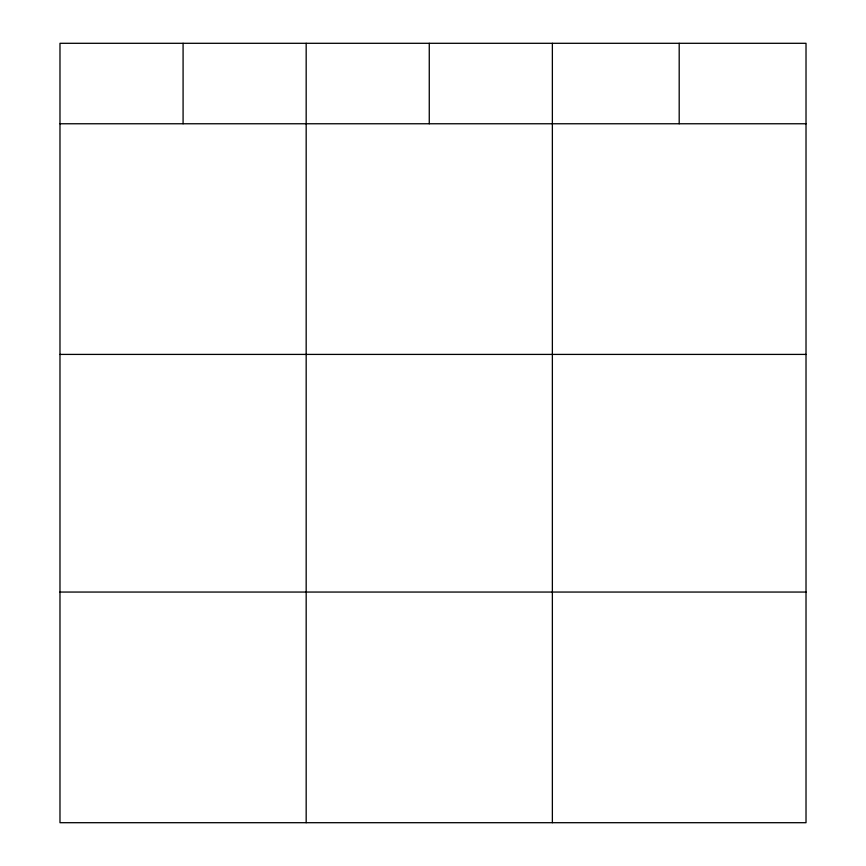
<?xml version="1.0" encoding="UTF-8"?>
<svg xmlns="http://www.w3.org/2000/svg" width="866" height="866" viewBox="0 0 866 866"><rect width="100%" height="100%" fill="white"/><g stroke="black" fill="none" stroke-linecap="round" stroke-linejoin="round"><path stroke-width="1.3" d="M806.019 123.762L806.019 822.7L59.981 822.7L59.981 43.3L806.019 43.3L806.019 123.762L59.981 123.762M59.981 354.41L806.019 354.41M59.981 592.052L806.019 592.052M679.193 43.3L679.193 123.762M552.367 43.3L552.367 822.7M429.265 43.3L429.265 123.762M306.174 43.3L306.174 822.7M183.083 43.3L183.083 123.762"/></g></svg>
